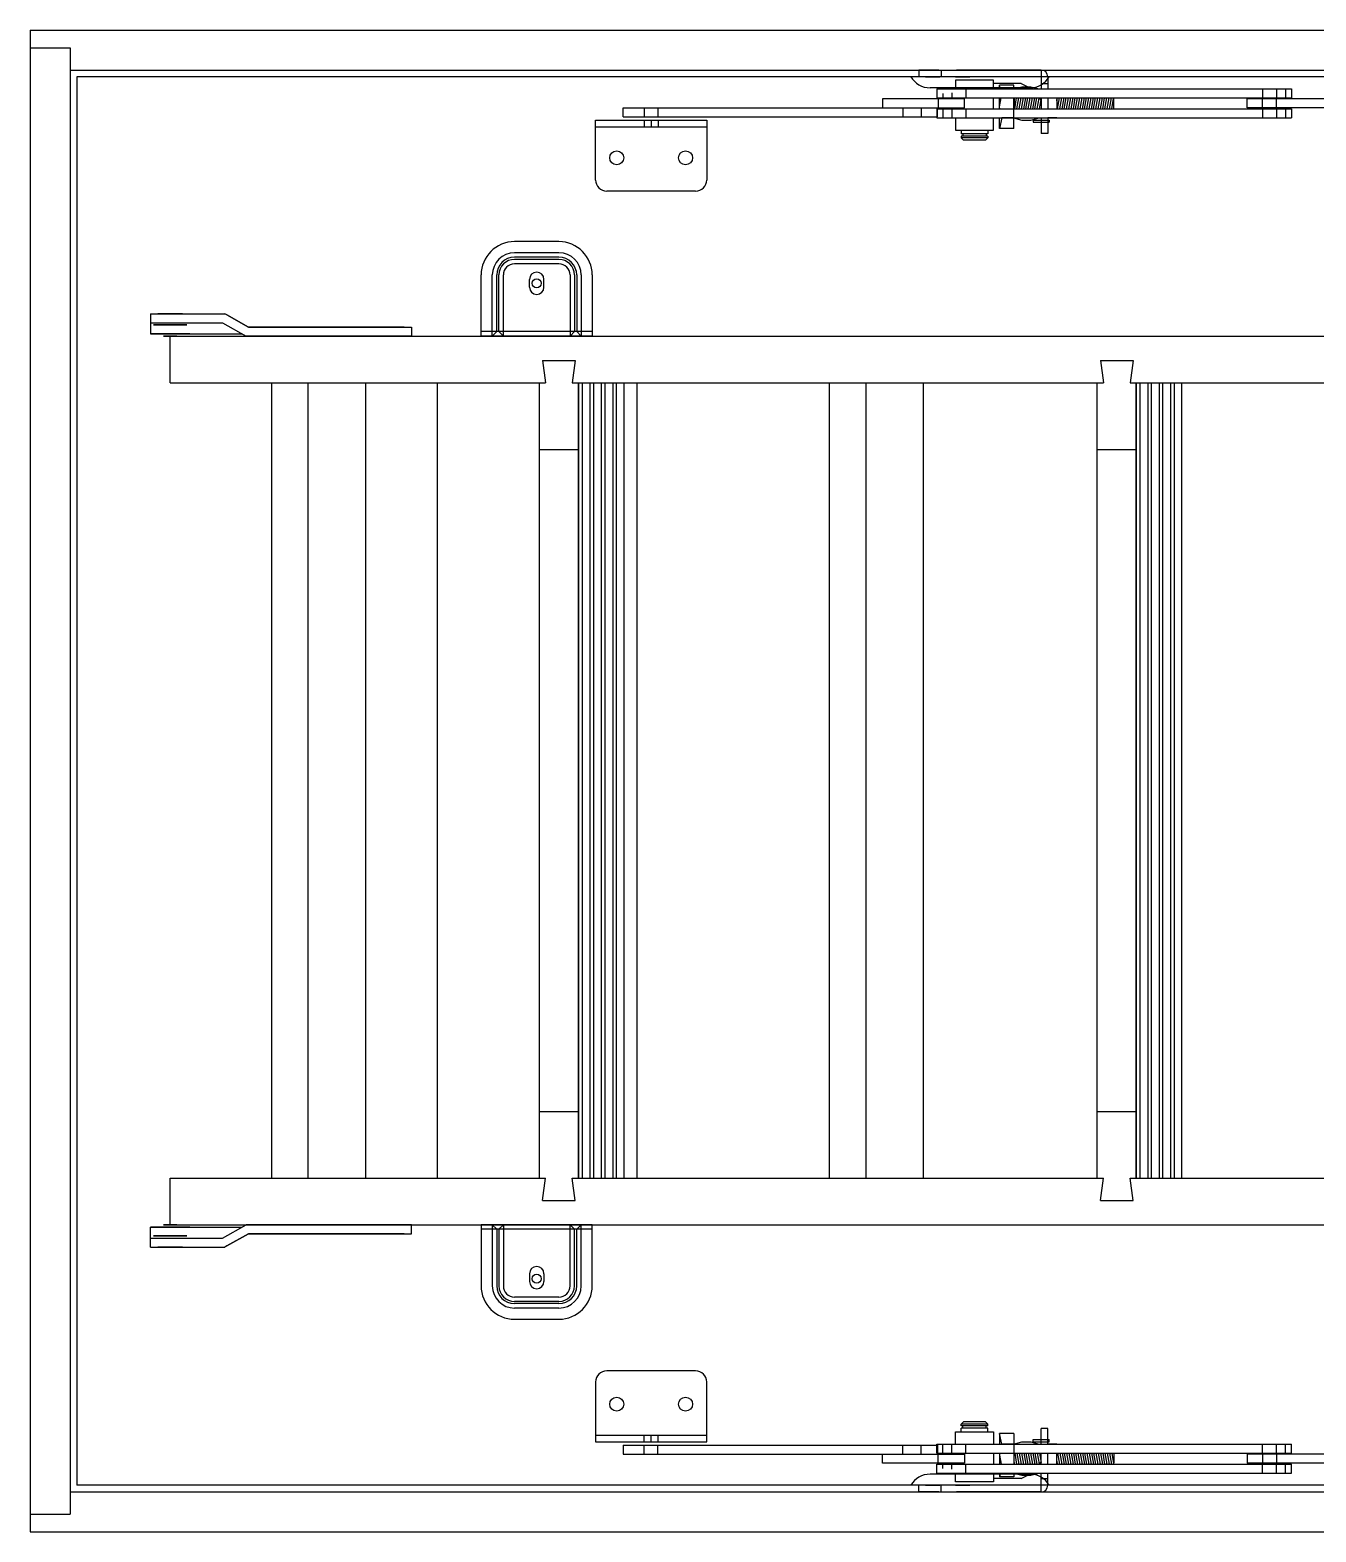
# Model space of a CAD drawing. Extents: x 267 to 3340, y 175 to 3589.
# Drawn here: x 2244 to 2822, y 1792 to 2468 of the extents above; entities that cross this region are included whole.
import ezdxf

# ---------------------------------------------------------------- set-up
doc = ezdxf.new("R2010")
doc.units = 0
doc.header["$LTSCALE"] = 20
doc.header["$MEASUREMENT"] = 0
doc.layers.get('0').update_dxf_attribs({"linetype": 'CONTINUOUS'})

msp = doc.modelspace()

# ---------------------------------------------------------------- linework, layer by layer
at = {"color": 7, "linetype": 'CONTINUOUS', "ltscale": 2}
for p, q in [((2243.72, 2468.29), (3338.72, 2468.29)), ((2243.72, 2468.29), (2243.72, 1792.29)), ((2243.72, 2460.29), (2261.72, 2460.29)), ((2261.72, 2460.29), (2261.72, 1800.29)), ((2261.72, 2450.29), (3320.72, 2450.29)), ((2653.11, 2441.79, -0.08), (2660.11, 2441.79, -0.08)), ((2653.11, 1818.79, -0.08), (2660.11, 1818.79, -0.08)), ((2261.72, 1810.29), (3320.72, 1810.29)), ((2243.72, 1800.29), (2261.72, 1800.29)), ((2243.72, 1792.29), (3338.72, 1792.29))]:
    msp.add_line(p, q, dxfattribs=at)
at = {"color": 7, "linetype": 'CONTINUOUS'}
for p, q in [((3122.54, 2447.29), (2264.72, 2447.29)), ((2264.72, 2447.29), (2264.72, 1813.29)), ((2652.61, 2450.29), (2643.72, 2450.29)), ((2643.72, 2450.29), (2643.72, 2447.29)), ((2653.11, 2447.29), (2643.72, 2447.29)), ((2646.61, 2447.29), (2653.11, 2447.29)), ((2652.61, 2450.29), (2660.61, 2450.29)), ((2653.72, 2450.29), (2653.72, 2447.29)), ((2698.72, 2447.29), (2660.11, 2447.29)), ((2660.11, 2447.29), (2666.61, 2447.29)), ((2698.72, 2450.29), (2660.61, 2450.29)), ((2698.72, 2450.29), (2698.72, 2441.79)), ((2701.72, 2447.29), (2701.72, 2441.79)), ((2693.72, 2442.29), (2648.72, 2442.29)), ((2651.74, 2441.79, 0.92), (2651.74, 2437.79, 0.92)), ((2651.74, 2441.79, -0.08), (2653.11, 2441.79, -0.08)), ((2660.22, 2444.29), (2660.11, 2444.29)), ((2660.11, 2441.79, -0.08), (2811.42, 2441.79, -0.08)), ((2660.22, 2445.77), (2660.22, 2441.79)), ((2677.22, 2445.77), (2660.22, 2445.77)), ((2664.89, 2441.79, 0.14), (2664.89, 2437.79, 0.07)), ((2677.22, 2441.79), (2677.22, 2445.77)), ((2689.7, 2444.29), (2677.22, 2444.29)), ((2686.47, 2443.54), (2679.97, 2443.54)), ((2680.34, 2441.79), (2679.97, 2443.54)), ((2679.97, 2441.79), (2679.97, 2443.54)), ((2686.29, 2441.79, 0.92), (2690.04, 2442.79, -0.08)), ((2686.47, 2441.79), (2686.47, 2443.54)), ((2689.7, 2444.29), (2692.7, 2442.79)), ((2690.04, 2442.79, -0.08), (2694.04, 2442.79, -0.08)), ((2694.04, 2442.79, -0.08), (2697.79, 2441.79, 0.92)), ((2698.72, 2444.29), (2701.72, 2444.29)), ((2798.29, 2441.79, 0.14), (2798.29, 2437.79, 0.07)), ((2804.59, 2441.79, 0.14), (2804.59, 2437.79, 0.07)), ((2808.74, 2441.79, 0.19), (2808.74, 2437.79, 0.1)), ((2811.42, 2441.79, 0.14), (2811.42, 2437.79, 0.07)), ((2627.37, 2437.29), (2627.37, 2433.29)), ((2664.27, 2437.29), (2627.37, 2437.29)), ((2651.74, 2437.79, -0.08), (2811.42, 2437.79, -0.08)), ((2652.32, 2437.29), (2652.32, 2433.29)), ((2654.42, 2439.69, 0.14), (2654.42, 2437.79, 0.1)), ((2658.59, 2440.05, 0.11), (2658.59, 2437.79, 0.07)), ((2660.22, 2437.79), (2660.22, 2437.29)), ((2664.27, 2433.29), (2664.27, 2437.29)), ((2677.22, 2432.79), (2677.22, 2437.79)), ((2679.97, 2432.79), (2679.97, 2437.79)), ((2679.97, 2433.79), (2680.77, 2437.79)), ((2680.17, 2432.79), (2679.97, 2433.79)), ((2686.47, 2424.04), (2686.47, 2437.79)), ((2686.47, 2436.67), (2686.67, 2437.79)), ((2686.54, 2437.79, 0.07), (2686.54, 2432.79, -0.01)), ((2686.8, 2432.79), (2687.68, 2437.79)), ((2687.62, 2437.44), (2687.42, 2437.79)), ((2687.82, 2432.79), (2688.7, 2437.79)), ((2688.64, 2437.44), (2688.44, 2437.79)), ((2688.83, 2432.79), (2689.72, 2437.79)), ((2689.65, 2437.44), (2689.45, 2437.79)), ((2689.85, 2432.79), (2690.73, 2437.79)), ((2690.67, 2437.44), (2690.47, 2437.79)), ((2690.86, 2432.79), (2691.75, 2437.79)), ((2691.68, 2437.44), (2691.48, 2437.79)), ((2691.88, 2432.79), (2692.76, 2437.79)), ((2692.7, 2437.44), (2692.5, 2437.79)), ((2692.9, 2432.79), (2693.78, 2437.79)), ((2693.72, 2437.44), (2693.52, 2437.79)), ((2693.91, 2432.79), (2694.79, 2437.79)), ((2694.73, 2437.44), (2694.53, 2437.79)), ((2694.93, 2432.79), (2695.81, 2437.79)), ((2695.75, 2437.44), (2695.55, 2437.79)), ((2695.94, 2432.79), (2696.82, 2437.79)), ((2696.76, 2437.44), (2696.56, 2437.79)), ((2696.96, 2432.79), (2697.82, 2437.67)), ((2697.78, 2437.44), (2697.58, 2437.79)), ((2697.7, 2437.79), (2698.72, 2436.77)), ((2697.97, 2432.79), (2698.72, 2437.04)), ((2698.72, 2437.79), (2698.72, 2432.79)), ((2701.72, 2437.79), (2701.72, 2432.79)), ((2705.72, 2437.79), (2705.72, 2432.79)), ((2705.72, 2436.43), (2705.96, 2437.79)), ((2705.9, 2437.44), (2705.72, 2437.75)), ((2706.1, 2432.79), (2706.98, 2437.79)), ((2706.92, 2437.44), (2706.72, 2437.79)), ((2707.11, 2432.79), (2707.99, 2437.79)), ((2707.93, 2437.44), (2707.73, 2437.79)), ((2708.13, 2432.79), (2709.01, 2437.79)), ((2708.95, 2437.44), (2708.75, 2437.79)), ((2709.14, 2432.79), (2710.02, 2437.79)), ((2709.96, 2437.44), (2709.76, 2437.79)), ((2710.16, 2432.79), (2711.04, 2437.79)), ((2710.98, 2437.44), (2710.78, 2437.79)), ((2711.17, 2432.79), (2712.05, 2437.79)), ((2711.99, 2437.44), (2711.79, 2437.79)), ((2712.19, 2432.79), (2713.07, 2437.79)), ((2713.01, 2437.44), (2712.81, 2437.79)), ((2713.2, 2432.79), (2714.09, 2437.79)), ((2714.02, 2437.44), (2713.82, 2437.79)), ((2714.22, 2432.79), (2715.1, 2437.79)), ((2715.04, 2437.44), (2714.84, 2437.79)), ((2715.23, 2432.79), (2716.12, 2437.79)), ((2716.06, 2437.44), (2715.85, 2437.79)), ((2716.25, 2432.79), (2717.13, 2437.79)), ((2717.07, 2437.44), (2716.87, 2437.79)), ((2717.27, 2432.79), (2718.15, 2437.79)), ((2718.09, 2437.44), (2717.89, 2437.79)), ((2718.28, 2432.79), (2719.16, 2437.79)), ((2719.1, 2437.44), (2718.9, 2437.79)), ((2719.3, 2432.79), (2720.18, 2437.79)), ((2720.12, 2437.44), (2719.92, 2437.79)), ((2720.31, 2432.79), (2721.19, 2437.79)), ((2721.13, 2437.44), (2720.93, 2437.79)), ((2721.33, 2432.79), (2722.21, 2437.79)), ((2722.15, 2437.44), (2721.95, 2437.79)), ((2722.34, 2432.79), (2723.22, 2437.79)), ((2723.16, 2437.44), (2722.96, 2437.79)), ((2723.36, 2432.79), (2724.24, 2437.79)), ((2724.18, 2437.44), (2723.98, 2437.79)), ((2724.37, 2432.79), (2725.26, 2437.79)), ((2725.19, 2437.44), (2724.99, 2437.79)), ((2725.39, 2432.79), (2726.27, 2437.79)), ((2726.21, 2437.44), (2726.01, 2437.79)), ((2726.4, 2432.79), (2727.29, 2437.79)), ((2727.22, 2437.44), (2727.02, 2437.79)), ((2727.42, 2432.79), (2728.3, 2437.79)), ((2728.24, 2437.44), (2728.04, 2437.79)), ((2728.44, 2432.79), (2729.32, 2437.79)), ((2729.26, 2437.44), (2729.06, 2437.79)), ((2729.45, 2432.79), (2730.33, 2437.79)), ((2730.27, 2437.44), (2730.07, 2437.79)), ((2730.47, 2432.79), (2731.29, 2437.44)), ((2731.47, 2437.12), (2731.09, 2437.79)), ((2731.47, 2432.79), (2731.47, 2437.12)), ((2791.46, 2433.29, 0.07), (2791.46, 2437.29, 0.07)), ((2926.28, 2437.29, 0.07), (2791.46, 2437.29, 0.07)), ((2798.29, 2433.29, 0.07), (2798.29, 2437.29, 0.07)), ((2804.59, 2433.29, 0.07), (2804.59, 2437.29, 0.07)), ((2498.22, 2400.79), (2498.22, 2427.79)), ((2498.22, 2427.79), (2548.22, 2427.79)), ((2510.62, 2429.29), (2510.62, 2433.29)), ((2510.62, 2433.29), (2652.06, 2433.29)), ((2510.62, 2429.29), (2652.06, 2429.29)), ((2520.07, 2433.29), (2520.07, 2429.29)), ((2520.07, 2427.79), (2520.07, 2424.79)), ((2523.22, 2427.79), (2523.22, 2424.79)), ((2526.17, 2433.29), (2526.17, 2429.29)), ((2526.37, 2427.79), (2526.37, 2424.79)), ((2548.22, 2427.79), (2548.22, 2400.79)), ((2627.37, 2433.29), (2664.27, 2433.29)), ((2636.41, 2433.29), (2636.41, 2429.29)), ((2644.71, 2433.29), (2644.71, 2429.29)), ((2651.74, 2432.79, 0.92), (2651.74, 2428.79, 0.92)), ((2651.74, 2432.79, -0.08), (2811.42, 2432.79, -0.08)), ((2651.74, 2428.79, -0.08), (2811.42, 2428.79, -0.08)), ((2652.06, 2429.29), (2652.06, 2433.29)), ((2654.42, 2432.79), (2654.42, 2428.79, -0.08)), ((2658.59, 2432.79, -0.01), (2658.59, 2428.79, -0.08)), ((2660.22, 2433.29), (2660.22, 2432.79)), ((2660.22, 2428.79), (2660.22, 2423.27)), ((2664.89, 2432.79, -0.01), (2664.89, 2428.79, -0.08)), ((2677.22, 2423.27), (2677.22, 2428.79)), ((2680.97, 2428.79), (2679.97, 2424.04)), ((2679.97, 2424.04), (2679.97, 2428.79)), ((2686.47, 2428.79), (2680.97, 2428.79)), ((2686.29, 2428.79, 0.92), (2690.04, 2427.79, -0.08)), ((2690.04, 2427.79, -0.08), (2694.04, 2427.79, -0.08)), ((2694.04, 2427.79, -0.08), (2697.79, 2428.79, 0.92)), ((2695.18, 2427.75), (2695.18, 2426.75)), ((2695.18, 2427.75), (2702.38, 2427.75)), ((2698.72, 2428.79), (2698.72, 2421.79)), ((2701.72, 2428.79), (2701.72, 2421.79)), ((2705.72, 2428.79), (2701.72, 2428.79)), ((2702.38, 2427.75), (2702.38, 2426.75)), ((2926.28, 2433.29, 0.07), (2791.46, 2433.29, 0.07)), ((2798.29, 2432.79, -0.01), (2798.29, 2428.79, -0.08)), ((2804.59, 2432.79, -0.01), (2804.59, 2428.79, -0.08)), ((2808.74, 2432.79, 0), (2808.74, 2428.79, -0.08)), ((2811.42, 2432.79, -0.01), (2811.42, 2428.79, -0.08)), ((2498.22, 2424.79), (2548.22, 2424.79)), ((2660.22, 2423.27), (2677.22, 2423.27)), ((2662.72, 2423.27), (2662.72, 2421.54)), ((2674.72, 2421.54), (2662.72, 2421.54)), ((2674.72, 2420.54), (2662.72, 2420.54)), ((2662.72, 2420.54), (2662.72, 2419.79)), ((2663.47, 2421.54), (2663.47, 2420.54)), ((2673.97, 2421.54), (2673.97, 2420.54)), ((2674.72, 2423.27), (2674.72, 2421.54)), ((2674.72, 2420.54), (2674.72, 2419.79)), ((2686.47, 2424.04), (2679.97, 2424.04)), ((2695.18, 2426.75), (2702.38, 2426.75)), ((2701.72, 2421.79), (2698.72, 2421.79)), ((2674.72, 2419.79), (2662.72, 2419.79)), ((2662.72, 2419.79), (2663.72, 2418.79)), ((2673.72, 2418.79), (2663.72, 2418.79)), ((2674.72, 2419.79), (2673.72, 2418.79)), ((2543.22, 2395.79), (2503.22, 2395.79)), ((2481.72, 2373.04), (2461.72, 2373.04)), ((2481.72, 2368.04), (2461.72, 2368.04)), ((2481.72, 2366.04), (2461.72, 2366.04)), ((2481.72, 2365.04), (2461.72, 2365.04)), ((2481.72, 2363.04), (2461.72, 2363.04)), ((2446.72, 2330.54), (2446.72, 2358.04)), ((2451.72, 2330.54), (2451.72, 2358.04)), ((2453.72, 2332.54), (2453.72, 2358.04)), ((2454.72, 2332.54), (2454.72, 2358.04)), ((2456.72, 2330.54), (2456.72, 2358.04)), ((2468.47, 2352.54), (2468.47, 2356.04)), ((2474.97, 2352.54), (2474.97, 2356.04)), ((2486.72, 2358.04), (2486.72, 2330.54)), ((2488.72, 2358.04), (2488.72, 2332.54)), ((2489.72, 2358.04), (2489.72, 2332.54)), ((2491.72, 2358.04), (2491.72, 2330.54)), ((2496.72, 2358.04), (2496.72, 2330.54)), ((2297.89, 2340.54, 12.5), (2297.89, 2331.54, 12.5)), ((2297.89, 2340.54), (2330.29, 2340.54)), ((2301.23, 2340.54, 25), (2331.33, 2340.54, 25)), ((2330.29, 2340.54), (2331.33, 2340.54)), ((2332.24, 2340.03, 25), (2331.33, 2340.54, 25)), ((2332.24, 2340.03), (2331.33, 2340.54)), ((2331.33, 2340.54), (2331.33, 2340.54, 25)), ((2332.24, 2340.03, 25), (2342.03, 2334.54, 25)), ((2342.03, 2334.54), (2332.24, 2340.03)), ((2297.89, 2336.54), (2330.29, 2336.54)), ((2301.23, 2336.54, 25), (2330.29, 2336.54, 25)), ((2330.29, 2336.54), (2340.99, 2330.54)), ((2412.02, 2334.54, 25), (2342.03, 2334.54, 25)), ((2342.03, 2334.54), (2415.37, 2334.54)), ((2342.03, 2334.54, 25), (2342.03, 2334.54)), ((2415.37, 2334.54, 12.5), (2415.37, 2330.54)), ((2415.37, 2334.54, 12.5), (2415.37, 2334.54)), ((2496.72, 2332.54), (2446.72, 2332.54)), ((2453.72, 2332.54), (2451.72, 2330.54)), ((2456.72, 2330.54), (2454.72, 2332.54)), ((2488.72, 2332.54), (2486.72, 2330.54)), ((2491.72, 2330.54), (2489.72, 2332.54)), ((2306.72, 2309.54), (2306.72, 2330.54)), ((2306.72, 2309.54), (2306.72, 2330.54)), ((2306.72, 2330.54), (3310.72, 2330.54)), ((2415.37, 2330.54, 37.5), (2340.99, 2330.54, 25)), ((2340.99, 2330.54), (2415.37, 2330.54, 12.5)), ((2496.72, 2330.54), (2446.72, 2330.54)), ((2474.37, 2319.54), (2475.71, 2309.54)), ((2474.37, 2319.54), (2489.07, 2319.54)), ((2489.07, 2319.54), (2487.74, 2309.54)), ((2725.37, 2319.54), (2726.71, 2309.54)), ((2725.37, 2319.54), (2740.07, 2319.54)), ((2740.07, 2319.54), (2738.74, 2309.54)), ((2306.72, 2309.54), (2475.71, 2309.54)), ((2352.31, 2309.54), (2352.31, 2149.38)), ((2368.76, 2309.54), (2368.76, 2149.38)), ((2394.65, 2309.54), (2394.65, 2149.38)), ((2426.97, 2309.54), (2426.97, 1951.54)), ((2472.97, 2149.38), (2472.97, 2309.54)), ((2487.74, 2309.54), (2726.71, 2309.54)), ((2490.47, 2149.38), (2490.47, 2309.54)), ((2490.67, 2149.38), (2490.67, 2309.54)), ((2492.26, 2149.38), (2492.26, 2309.54)), ((2495.8, 2149.38), (2495.8, 2309.54)), ((2497.39, 2149.38), (2497.39, 2309.54)), ((2500.93, 2149.38), (2500.93, 2309.54)), ((2502.52, 2149.38), (2502.52, 2309.54)), ((2506.06, 2149.38), (2506.06, 2309.54)), ((2507.65, 2149.38), (2507.65, 2309.54)), ((2511.03, 2149.38), (2511.03, 2309.54)), ((2516.72, 2309.54), (2516.72, 2149.38)), ((2603.31, 2309.54), (2603.31, 2149.38)), ((2619.76, 2309.54), (2619.76, 2149.38)), ((2645.65, 2309.54), (2645.65, 2149.38)), ((2723.97, 2149.38), (2723.97, 2309.54)), ((2738.74, 2309.54), (2977.71, 2309.54)), ((2741.47, 2149.38), (2741.47, 2309.54)), ((2741.67, 2149.38), (2741.67, 2309.54)), ((2743.26, 2149.38), (2743.26, 2309.54)), ((2746.8, 2149.38), (2746.8, 2309.54)), ((2748.39, 2149.38), (2748.39, 2309.54)), ((2751.93, 2149.38), (2751.93, 2309.54)), ((2753.52, 2149.38), (2753.52, 2309.54)), ((2757.06, 2149.38), (2757.06, 2309.54)), ((2758.65, 2149.38), (2758.65, 2309.54)), ((2762.03, 2149.38), (2762.03, 2309.54)), ((2472.97, 2279.54), (2490.47, 2279.54)), ((2723.97, 2279.54), (2741.47, 2279.54)), ((2352.31, 2149.38), (2352.31, 1951.54)), ((2368.76, 2149.38), (2368.76, 1951.54)), ((2394.65, 2149.38), (2394.65, 1951.54)), ((2472.97, 1951.54), (2472.97, 2149.38)), ((2490.47, 1951.54), (2490.47, 2149.38)), ((2490.67, 1951.54), (2490.67, 2149.38)), ((2492.26, 1951.54), (2492.26, 2149.38)), ((2495.8, 1951.54), (2495.8, 2149.38)), ((2497.39, 1951.54), (2497.39, 2149.38)), ((2500.93, 1951.54), (2500.93, 2149.38)), ((2502.52, 1951.54), (2502.52, 2149.38)), ((2506.06, 1951.54), (2506.06, 2149.38)), ((2507.65, 1951.54), (2507.65, 2149.38)), ((2511.03, 1951.54), (2511.03, 2149.38)), ((2516.72, 2149.38), (2516.72, 1951.54)), ((2603.31, 2149.38), (2603.31, 1951.54)), ((2619.76, 2149.38), (2619.76, 1951.54)), ((2645.65, 2149.38), (2645.65, 1951.54)), ((2723.97, 1951.54), (2723.97, 2149.38)), ((2741.47, 1951.54), (2741.47, 2149.38)), ((2741.67, 1951.54), (2741.67, 2149.38)), ((2743.26, 1951.54), (2743.26, 2149.38)), ((2746.8, 1951.54), (2746.8, 2149.38)), ((2748.39, 1951.54), (2748.39, 2149.38)), ((2751.93, 1951.54), (2751.93, 2149.38)), ((2753.52, 1951.54), (2753.52, 2149.38)), ((2757.06, 1951.54), (2757.06, 2149.38)), ((2758.65, 1951.54), (2758.65, 2149.38)), ((2762.03, 1951.54), (2762.03, 2149.38)), ((2472.97, 1981.54), (2490.47, 1981.54)), ((2723.97, 1981.54), (2741.47, 1981.54)), ((2306.72, 1951.54), (2475.71, 1951.54)), ((2306.72, 1930.54), (2306.72, 1951.54)), ((2306.72, 1930.54), (2306.72, 1951.54)), ((2474.37, 1941.54), (2475.71, 1951.54)), ((2489.07, 1941.54), (2487.74, 1951.54)), ((2487.74, 1951.54), (2726.71, 1951.54)), ((2725.37, 1941.54), (2726.71, 1951.54)), ((2740.07, 1941.54), (2738.74, 1951.54)), ((2738.74, 1951.54), (2977.71, 1951.54)), ((2474.37, 1941.54), (2489.07, 1941.54)), ((2725.37, 1941.54), (2740.07, 1941.54)), ((2297.89, 1920.54, 12.5), (2297.89, 1929.54, 12.5)), ((2306.72, 1930.54), (3310.72, 1930.54)), ((2330.29, 1924.54), (2340.99, 1930.54)), ((2415.37, 1930.54, 37.5), (2340.99, 1930.54, 25)), ((2340.99, 1930.54), (2415.37, 1930.54, 12.5)), ((2415.37, 1926.54, 12.5), (2415.37, 1930.54)), ((2446.72, 1930.54), (2446.72, 1903.04)), ((2496.72, 1930.54), (2446.72, 1930.54)), ((2496.72, 1928.54), (2446.72, 1928.54)), ((2451.72, 1930.54), (2451.72, 1903.04)), ((2453.72, 1928.54), (2451.72, 1930.54)), ((2453.72, 1928.54), (2453.72, 1903.04)), ((2456.72, 1930.54), (2454.72, 1928.54)), ((2454.72, 1928.54), (2454.72, 1903.04)), ((2456.72, 1930.54), (2456.72, 1903.04)), ((2486.72, 1903.04), (2486.72, 1930.54)), ((2488.72, 1928.54), (2486.72, 1930.54)), ((2488.72, 1903.04), (2488.72, 1928.54)), ((2491.72, 1930.54), (2489.72, 1928.54)), ((2489.72, 1903.04), (2489.72, 1928.54)), ((2491.72, 1903.04), (2491.72, 1930.54)), ((2496.72, 1903.04), (2496.72, 1930.54)), ((2297.89, 1924.54), (2330.29, 1924.54)), ((2297.89, 1920.54), (2330.29, 1920.54)), ((2301.23, 1924.54, 25), (2330.29, 1924.54, 25)), ((2301.23, 1920.54, 25), (2331.33, 1920.54, 25)), ((2330.29, 1920.54), (2331.33, 1920.54)), ((2332.24, 1921.05, 25), (2331.33, 1920.54, 25)), ((2332.24, 1921.05), (2331.33, 1920.54)), ((2331.33, 1920.54), (2331.33, 1920.54, 25)), ((2332.24, 1921.05, 25), (2342.03, 1926.54, 25)), ((2342.03, 1926.54), (2332.24, 1921.05)), ((2412.02, 1926.54, 25), (2342.03, 1926.54, 25)), ((2342.03, 1926.54), (2415.37, 1926.54)), ((2342.03, 1926.54, 25), (2342.03, 1926.54)), ((2415.37, 1926.54, 12.5), (2415.37, 1926.54)), ((2468.47, 1908.54), (2468.47, 1905.04)), ((2474.97, 1908.54), (2474.97, 1905.04)), ((2481.72, 1898.04), (2461.72, 1898.04)), ((2481.72, 1896.04), (2461.72, 1896.04)), ((2481.72, 1895.04), (2461.72, 1895.04)), ((2481.72, 1893.04), (2461.72, 1893.04)), ((2461.72, 1888.04), (2481.72, 1888.04)), ((2498.22, 1859.79), (2498.22, 1832.79)), ((2543.22, 1864.79), (2503.22, 1864.79)), ((2548.22, 1832.79), (2548.22, 1859.79)), ((2662.72, 1840.79), (2663.72, 1841.79)), ((2674.72, 1840.79), (2662.72, 1840.79)), ((2662.72, 1840.04), (2662.72, 1840.79)), ((2674.72, 1840.04), (2662.72, 1840.04)), ((2662.72, 1837.3), (2662.72, 1839.04)), ((2674.72, 1839.04), (2662.72, 1839.04)), ((2663.47, 1839.04), (2663.47, 1840.04)), ((2673.72, 1841.79), (2663.72, 1841.79)), ((2674.72, 1840.79), (2673.72, 1841.79)), ((2673.97, 1839.04), (2673.97, 1840.04)), ((2674.72, 1840.04), (2674.72, 1840.79)), ((2674.72, 1837.3), (2674.72, 1839.04)), ((2698.72, 1831.79), (2698.72, 1838.79)), ((2701.72, 1838.79), (2698.72, 1838.79)), ((2701.72, 1831.79), (2701.72, 1838.79)), ((2498.22, 1835.79), (2548.22, 1835.79)), ((2498.22, 1832.79), (2548.22, 1832.79)), ((2520.07, 1832.79), (2520.07, 1835.79)), ((2523.22, 1832.79), (2523.22, 1835.79)), ((2526.37, 1832.79), (2526.37, 1835.79)), ((2660.22, 1831.79), (2660.22, 1837.3)), ((2660.22, 1837.3), (2677.22, 1837.3)), ((2677.22, 1837.3), (2677.22, 1831.79)), ((2686.47, 1836.54), (2679.97, 1836.54)), ((2680.97, 1831.79), (2679.97, 1836.54)), ((2679.97, 1836.54), (2679.97, 1831.79)), ((2686.29, 1831.79, 0.92), (2690.04, 1832.79, -0.08)), ((2686.47, 1836.54), (2686.47, 1822.79)), ((2690.04, 1832.79, -0.08), (2694.04, 1832.79, -0.08)), ((2694.04, 1832.79, -0.08), (2697.79, 1831.79, 0.92)), ((2695.18, 1832.83), (2695.18, 1833.83)), ((2695.18, 1833.83), (2702.38, 1833.83)), ((2695.18, 1832.83), (2702.38, 1832.83)), ((2702.38, 1832.83), (2702.38, 1833.83)), ((2510.62, 1831.29), (2510.62, 1827.29)), ((2510.62, 1831.29), (2652.06, 1831.29)), ((2510.62, 1827.29), (2652.06, 1827.29)), ((2520.07, 1827.29), (2520.07, 1831.29)), ((2526.17, 1827.29), (2526.17, 1831.29)), ((2627.37, 1823.29), (2627.37, 1827.29)), ((2627.37, 1827.29), (2664.27, 1827.29)), ((2636.41, 1827.29), (2636.41, 1831.29)), ((2644.71, 1827.29), (2644.71, 1831.29)), ((2651.74, 1827.79, 0.92), (2651.74, 1831.79, 0.92)), ((2651.74, 1831.79, -0.08), (2811.42, 1831.79, -0.08)), ((2651.74, 1827.79, -0.08), (2811.42, 1827.79, -0.08)), ((2652.06, 1831.29), (2652.06, 1827.29)), ((2652.32, 1823.29), (2652.32, 1827.29)), ((2654.42, 1827.79), (2654.42, 1831.79, -0.08)), ((2658.59, 1827.79, -0.01), (2658.59, 1831.79, -0.08)), ((2660.22, 1827.29), (2660.22, 1827.79)), ((2664.27, 1827.29), (2664.27, 1823.29)), ((2664.89, 1827.79, -0.01), (2664.89, 1831.79, -0.08)), ((2677.22, 1827.79), (2677.22, 1822.79)), ((2679.97, 1827.79), (2679.97, 1822.79)), ((2680.17, 1827.79), (2679.97, 1826.79)), ((2679.97, 1826.79), (2680.77, 1822.79)), ((2686.47, 1831.79), (2680.97, 1831.79)), ((2686.54, 1822.79, 0.07), (2686.54, 1827.79, -0.01)), ((2686.8, 1827.79), (2687.68, 1822.79)), ((2687.82, 1827.79), (2688.7, 1822.79)), ((2688.83, 1827.79), (2689.72, 1822.79)), ((2689.85, 1827.79), (2690.73, 1822.79)), ((2690.86, 1827.79), (2691.75, 1822.79)), ((2691.88, 1827.79), (2692.76, 1822.79)), ((2692.9, 1827.79), (2693.78, 1822.79)), ((2693.91, 1827.79), (2694.79, 1822.79)), ((2694.93, 1827.79), (2695.81, 1822.79)), ((2695.94, 1827.79), (2696.82, 1822.79)), ((2696.96, 1827.79), (2697.82, 1822.9)), ((2697.97, 1827.79), (2698.72, 1823.53)), ((2698.72, 1822.79), (2698.72, 1827.79)), ((2705.72, 1831.79), (2701.72, 1831.79)), ((2701.72, 1822.79), (2701.72, 1827.79)), ((2705.72, 1822.79), (2705.72, 1827.79)), ((2706.1, 1827.79), (2706.98, 1822.79)), ((2707.11, 1827.79), (2707.99, 1822.79)), ((2708.13, 1827.79), (2709.01, 1822.79)), ((2709.14, 1827.79), (2710.02, 1822.79)), ((2710.16, 1827.79), (2711.04, 1822.79)), ((2711.17, 1827.79), (2712.05, 1822.79)), ((2712.19, 1827.79), (2713.07, 1822.79)), ((2713.2, 1827.79), (2714.09, 1822.79)), ((2714.22, 1827.79), (2715.1, 1822.79)), ((2715.23, 1827.79), (2716.12, 1822.79)), ((2716.25, 1827.79), (2717.13, 1822.79)), ((2717.27, 1827.79), (2718.15, 1822.79)), ((2718.28, 1827.79), (2719.16, 1822.79)), ((2719.3, 1827.79), (2720.18, 1822.79)), ((2720.31, 1827.79), (2721.19, 1822.79)), ((2721.33, 1827.79), (2722.21, 1822.79)), ((2722.34, 1827.79), (2723.22, 1822.79)), ((2723.36, 1827.79), (2724.24, 1822.79)), ((2724.37, 1827.79), (2725.26, 1822.79)), ((2725.39, 1827.79), (2726.27, 1822.79)), ((2726.4, 1827.79), (2727.29, 1822.79)), ((2727.42, 1827.79), (2728.3, 1822.79)), ((2728.44, 1827.79), (2729.32, 1822.79)), ((2729.45, 1827.79), (2730.33, 1822.79)), ((2730.47, 1827.79), (2731.29, 1823.13)), ((2731.47, 1827.79), (2731.47, 1823.46)), ((2791.46, 1827.29, 0.07), (2791.46, 1823.29, 0.07)), ((2926.28, 1827.29, 0.07), (2791.46, 1827.29, 0.07)), ((2798.29, 1827.79, -0.01), (2798.29, 1831.79, -0.08)), ((2798.29, 1827.29, 0.07), (2798.29, 1823.29, 0.07)), ((2804.59, 1827.79, -0.01), (2804.59, 1831.79, -0.08)), ((2804.59, 1827.29, 0.07), (2804.59, 1823.29, 0.07)), ((2808.74, 1827.79, 0), (2808.74, 1831.79, -0.08)), ((2811.42, 1827.79, -0.01), (2811.42, 1831.79, -0.08)), ((2664.27, 1823.29), (2627.37, 1823.29)), ((2651.74, 1818.79, 0.92), (2651.74, 1822.79, 0.92)), ((2651.74, 1822.79, -0.08), (2811.42, 1822.79, -0.08)), ((2651.74, 1818.79, -0.08), (2653.11, 1818.79, -0.08)), ((2654.42, 1820.88, 0.14), (2654.42, 1822.79, 0.1)), ((2658.59, 1820.52, 0.11), (2658.59, 1822.79, 0.07)), ((2660.11, 1818.79, -0.08), (2811.42, 1818.79, -0.08)), ((2660.22, 1822.79), (2660.22, 1823.29)), ((2660.22, 1814.8), (2660.22, 1818.79)), ((2664.89, 1818.79, 0.14), (2664.89, 1822.79, 0.07)), ((2677.22, 1818.79), (2677.22, 1814.8)), ((2680.34, 1818.79), (2679.97, 1817.04)), ((2679.97, 1818.79), (2679.97, 1817.04)), ((2686.29, 1818.79, 0.92), (2690.04, 1817.79, -0.08)), ((2686.47, 1823.9), (2686.67, 1822.79)), ((2686.47, 1818.79), (2686.47, 1817.04)), ((2687.62, 1823.13), (2687.42, 1822.79)), ((2688.64, 1823.13), (2688.44, 1822.79)), ((2689.65, 1823.13), (2689.45, 1822.79)), ((2690.67, 1823.13), (2690.47, 1822.79)), ((2691.68, 1823.13), (2691.48, 1822.79)), ((2692.7, 1823.13), (2692.5, 1822.79)), ((2693.72, 1823.13), (2693.52, 1822.79)), ((2694.04, 1817.79, -0.08), (2697.79, 1818.79, 0.92)), ((2694.73, 1823.13), (2694.53, 1822.79)), ((2695.75, 1823.13), (2695.55, 1822.79)), ((2696.76, 1823.13), (2696.56, 1822.79)), ((2697.78, 1823.13), (2697.58, 1822.79)), ((2697.7, 1822.79), (2698.72, 1823.81)), ((2698.72, 1810.29), (2698.72, 1818.79)), ((2701.72, 1813.29), (2701.72, 1818.79)), ((2705.72, 1824.14), (2705.96, 1822.79)), ((2705.9, 1823.13), (2705.72, 1822.83)), ((2706.92, 1823.13), (2706.72, 1822.79)), ((2707.93, 1823.13), (2707.73, 1822.79)), ((2708.95, 1823.13), (2708.75, 1822.79)), ((2709.96, 1823.13), (2709.76, 1822.79)), ((2710.98, 1823.13), (2710.78, 1822.79)), ((2711.99, 1823.13), (2711.79, 1822.79)), ((2713.01, 1823.13), (2712.81, 1822.79)), ((2714.02, 1823.13), (2713.82, 1822.79)), ((2715.04, 1823.13), (2714.84, 1822.79)), ((2716.06, 1823.13), (2715.85, 1822.79)), ((2717.07, 1823.13), (2716.87, 1822.79)), ((2718.09, 1823.13), (2717.89, 1822.79)), ((2719.1, 1823.13), (2718.9, 1822.79)), ((2720.12, 1823.13), (2719.92, 1822.79)), ((2721.13, 1823.13), (2720.93, 1822.79)), ((2722.15, 1823.13), (2721.95, 1822.79)), ((2723.16, 1823.13), (2722.96, 1822.79)), ((2724.18, 1823.13), (2723.98, 1822.79)), ((2725.19, 1823.13), (2724.99, 1822.79)), ((2726.21, 1823.13), (2726.01, 1822.79)), ((2727.22, 1823.13), (2727.02, 1822.79)), ((2728.24, 1823.13), (2728.04, 1822.79)), ((2729.26, 1823.13), (2729.06, 1822.79)), ((2730.27, 1823.13), (2730.07, 1822.79)), ((2731.47, 1823.46), (2731.09, 1822.79)), ((2926.28, 1823.29, 0.07), (2791.46, 1823.29, 0.07)), ((2798.29, 1818.79, 0.14), (2798.29, 1822.79, 0.07)), ((2804.59, 1818.79, 0.14), (2804.59, 1822.79, 0.07)), ((2808.74, 1818.79, 0.19), (2808.74, 1822.79, 0.1)), ((2811.42, 1818.79, 0.14), (2811.42, 1822.79, 0.07)), ((3122.54, 1813.29), (2264.72, 1813.29)), ((2653.11, 1813.29), (2643.72, 1813.29)), ((2643.72, 1810.29), (2643.72, 1813.29)), ((2646.61, 1813.29), (2653.11, 1813.29)), ((2693.72, 1818.29), (2648.72, 1818.29)), ((2653.72, 1810.29), (2653.72, 1813.29)), ((2660.22, 1816.29), (2660.11, 1816.29)), ((2698.72, 1813.29), (2660.11, 1813.29)), ((2660.11, 1813.29), (2666.61, 1813.29)), ((2677.22, 1814.8), (2660.22, 1814.8)), ((2689.7, 1816.29), (2677.22, 1816.29)), ((2686.47, 1817.04), (2679.97, 1817.04)), ((2689.7, 1816.29), (2692.7, 1817.79)), ((2690.04, 1817.79, -0.08), (2694.04, 1817.79, -0.08)), ((2698.72, 1816.29), (2701.72, 1816.29)), ((2652.61, 1810.29), (2643.72, 1810.29)), ((2652.61, 1810.29), (2660.61, 1810.29)), ((2698.72, 1810.29), (2660.61, 1810.29))]:
    msp.add_line(p, q, dxfattribs=at)
at = {"color": 7, "linetype": 'CONTINUOUS', "extrusion": (1.22461e-16, 1, 0)}
for p, q in [((2297.89, 2331.54, 37.5), (2339.2, 2331.54, 37.5)), ((2315.69, 2331.54, 12.5), (2297.89, 2331.54, 12.5))]:
    msp.add_line(p, q, dxfattribs=at)
at = {"color": 7, "linetype": 'CONTINUOUS', "extrusion": (-1.22461e-16, -1, 0)}
for p, q in [((2297.89, 1929.54, 37.5), (2339.2, 1929.54, 37.5)), ((2315.69, 1929.54, 12.5), (2297.89, 1929.54, 12.5))]:
    msp.add_line(p, q, dxfattribs=at)
at = {"color": 7, "linetype": 'CONTINUOUS'}
for centre, radius in [((2507.72, 2410.79), 3.15), ((2538.72, 2410.79), 3.15), ((2471.72, 2354.29), 2), ((2471.72, 1906.29), 2), ((2507.72, 1849.79), 3.15), ((2538.72, 1849.79), 3.15)]:
    msp.add_circle(centre, radius, dxfattribs=at)
at = {"color": 7, "linetype": 'CONTINUOUS', "extrusion": (-1.22461e-16, -1, 0)}
for centre, radius in [((2306.79, 12.5, -2340.54), 5.5), ((2306.79, 12.5, -1930.54), 3), ((2306.79, 12.5, -1925.54), 7.55), ((2306.79, 12.5, -1925.54), 3.25)]:
    msp.add_circle(centre, radius, dxfattribs=at)
at = {"color": 7, "linetype": 'CONTINUOUS', "extrusion": (1.22461e-16, 1, 0)}
for centre, radius in [((-2306.79, 12.5, 2335.54), 7.55), ((-2306.79, 12.5, 2335.54), 3.25), ((-2306.79, 12.5, 2330.54), 3), ((-2306.79, 12.5, 1920.54), 5.5)]:
    msp.add_circle(centre, radius, dxfattribs=at)
at = {"color": 7, "linetype": 'CONTINUOUS'}
for centre, radius, start, end in [((2648.72, 2452.29), 10, 210, 270), ((2693.72, 2452.29), 10, 270, 330), ((2698.72, 2447.29), 3, 0, 90), ((2503.22, 2400.79), 5, 180, 270), ((2543.22, 2400.79), 5, 270, 0), ((2461.72, 2358.04), 15, 90, 180), ((2481.72, 2358.04), 15, 0, 90), ((2461.72, 2358.04), 10, 90, 180), ((2461.72, 2358.04), 8, 90, 180), ((2481.72, 2358.04), 10, 0, 90), ((2481.72, 2358.04), 8, 0, 90), ((2461.72, 2358.04), 7, 90, 180), ((2461.72, 2358.04), 5, 90, 180), ((2471.72, 2356.04), 3.25, 0, 180), ((2481.72, 2358.04), 7, 0, 90), ((2481.72, 2358.04), 5, 0, 90), ((2471.72, 2352.54), 3.25, 180, 0), ((2471.72, 1908.54), 3.25, 0, 180), ((2461.72, 1903.04), 15, 180, 270), ((2461.72, 1903.04), 10, 180, 270), ((2461.72, 1903.04), 8, 180, 270), ((2461.72, 1903.04), 7, 180, 270), ((2461.72, 1903.04), 5, 180, 270), ((2471.72, 1905.04), 3.25, 180, 0), ((2481.72, 1903.04), 15, 270, 0), ((2481.72, 1903.04), 10, 270, 0), ((2481.72, 1903.04), 5, 270, 0), ((2481.72, 1903.04), 8, 270, 0), ((2481.72, 1903.04), 7, 270, 0), ((2503.22, 1859.79), 5, 90, 180), ((2543.22, 1859.79), 5, 0, 90), ((2648.72, 1808.29), 10, 90, 150), ((2693.72, 1808.29), 10, 30, 90), ((2698.72, 1813.29), 3, 270, 0)]:
    msp.add_arc(centre, radius, start, end, dxfattribs=at)

doc.saveas('drawing.dxf')
